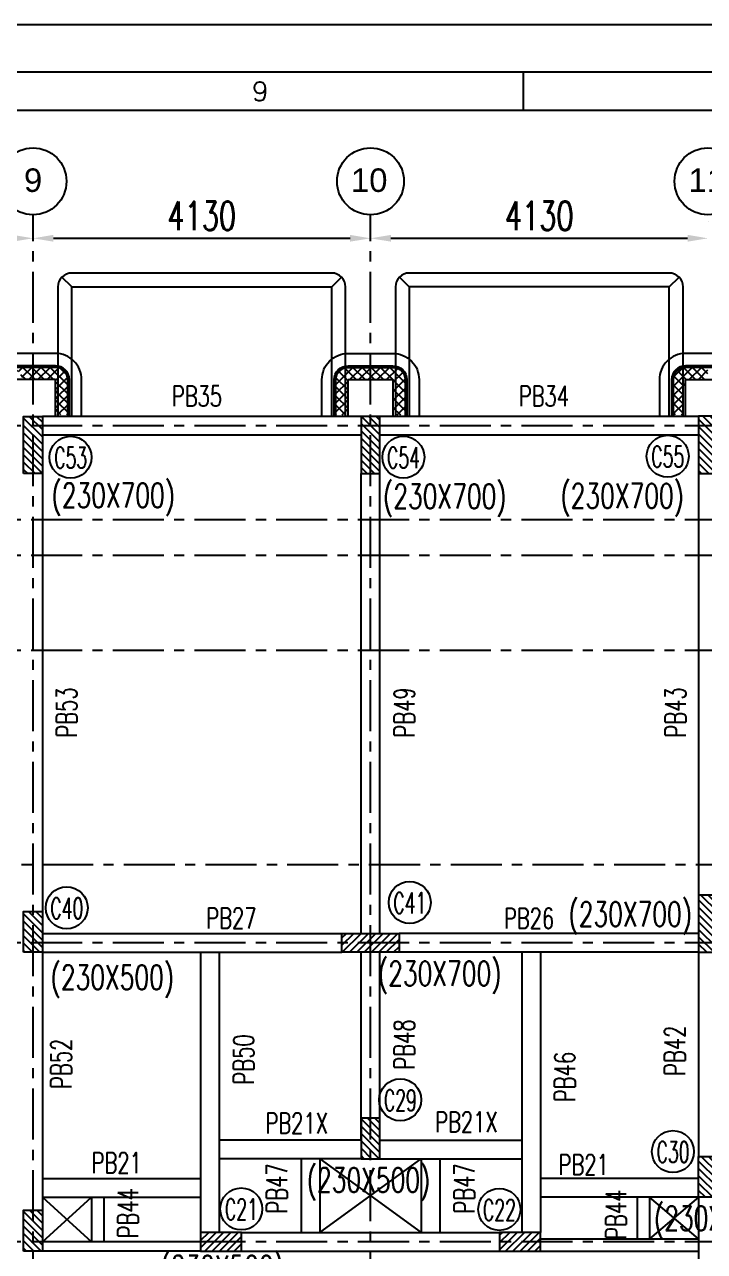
# Model space of a CAD drawing. Header units: millimetres. Extents: x 2659630 to 6742168, y -2425387 to -732288.
# Drawn here: x 2928094 to 2936414, y -915622 to -900602 of the extents above; entities that cross this region are included whole.
import ezdxf
from ezdxf.enums import TextEntityAlignment as Align

# ---------------------------------------------------------------- set-up
doc = ezdxf.new("R2010")
doc.units = ezdxf.units.MM
doc.header["$PDMODE"] = 35
doc.header["$PDSIZE"] = -25
doc.linetypes.add('CENTER', pattern=[2, 1.25, -0.25, 0.25, -0.25])
for name, color, linetype in [('PNA', 8, 'Continuous'), ('S-BEAM NO', 3, 'Continuous'), ('S-BEAM OUTER', 4, 'Continuous'), ('S-COLUMN', 1, 'Continuous'), ('S-COLUMN CIRCLE', 9, 'Continuous'), ('S-COLUMN HATCH', 8, 'Continuous'), ('S-COLUMN NO', 2, 'Continuous'), ('S-COLUMN SIZES', 2, 'Continuous'), ('S-DIM-1', 5, 'Continuous'), ('S-GRIDE CIRCLE', 8, 'Continuous'), ('S-GRIDE LINE', 8, 'CENTER'), ('S-GRIDE NO', 1, 'Continuous')]:
    doc.layers.add(name, color=color, linetype=linetype)
doc.styles.add('Arial', font='arial.ttf', dxfattribs={"height": 123})
doc.styles.add('ROMANS', font='r.shx', dxfattribs={"width": 0.7})
doc.dimstyles.new('dim100', dxfattribs={"dimtxt": 250, "dimasz": 250, "dimexe": 200, "dimexo": 200, "dimgap": 100, "dimtad": 1, "dimdec": 0, "dimrnd": 1, "dimzin": 0, "dimdsep": 46, "dimtxsty": 'ROMANS', "dimcen": 0, "dimclrd": 5, "dimclre": 5, "dimclrt": 4, "dimadec": 0, "dimazin": 0, "dimtfac": 1, "dimtdec": 0, "dimtix": 1, "dimtofl": 0, "dimtmove": 2, "dimatfit": 3, "dimfxl": 1, "dimtolj": 1, "dimtzin": 0, "dimlwd": -1, "dimlwe": -1, "dimarcsym": 0})
pattern_1 = [(45, (-310994.68, -157753.094), (-56.1266008, 56.1266008), []), (135, (-310994.68, -157753.094), (-56.1266008, -56.1266008), [])]
pattern_2 = [(225, (-486908.32, -148834.804), (44.9012806, -44.9012806), [])]

# ---------------------------------------------------------------- blocks, each defined once
blk = doc.blocks.new('*D927')
at = {"layer": 'Defpoints', "color": 0, "ltscale": 1200}
for p in [(2924418, -903219), (2928198, -903219), (2928198, -903219)]:
    blk.add_point(p, dxfattribs=at)
at = {"layer": 'S-DIM-1', "color": 5}
for p, q in [((2924418, -903019), (2924418, -903019)), ((2928198, -903019), (2928198, -903019)), ((2924668, -903219), (2927948, -903219))]:
    blk.add_line(p, q, dxfattribs=at)
at = {"layer": 'S-DIM-1', "color": 5, "ltscale": 1200}
for points in [[(2924668, -903177), (2924668, -903260), (2924418, -903219)], [(2927948, -903260), (2927948, -903177), (2928198, -903219)]]:
    blk.add_solid(points, dxfattribs=at)
at = {"layer": 'S-DIM-1', "color": 4, "ltscale": 1200, "insert": (2926308, -902944), "char_height": 350, "attachment_point": 5, "style": 'ROMANS'}
blk.add_mtext('\\A1;{3780}', dxfattribs=at)
blk = doc.blocks.new('*D928')
at = {"layer": 'Defpoints', "color": 0, "ltscale": 2500}
for p in [(2928198, -903227), (2932328, -903219), (2932328, -903219)]:
    blk.add_point(p, dxfattribs=at)
at = {"layer": 'S-DIM-1', "color": 5}
for p, q in [((2928198, -903027), (2928198, -903019)), ((2932328, -903019), (2932328, -903019)), ((2928448, -903219), (2932078, -903219))]:
    blk.add_line(p, q, dxfattribs=at)
at = {"layer": 'S-DIM-1', "color": 5, "ltscale": 2500}
for points in [[(2928448, -903177), (2928448, -903260), (2928198, -903219)], [(2932078, -903260), (2932078, -903177), (2932328, -903219)]]:
    blk.add_solid(points, dxfattribs=at)
at = {"layer": 'S-DIM-1', "color": 4, "ltscale": 2500, "insert": (2930263, -902944), "char_height": 250, "attachment_point": 5, "style": 'ROMANS'}
blk.add_mtext('\\A1;{\\H1.4x;4130}', dxfattribs=at)
blk = doc.blocks.new('*D929')
at = {"layer": 'Defpoints', "color": 0, "ltscale": 1200}
for p in [(2932328, -903227), (2936458, -903219), (2936458, -903219)]:
    blk.add_point(p, dxfattribs=at)
at = {"layer": 'S-DIM-1', "color": 5}
for p, q in [((2932328, -903027), (2932328, -903019)), ((2936458, -903019), (2936458, -903019)), ((2932578, -903219), (2936208, -903219))]:
    blk.add_line(p, q, dxfattribs=at)
at = {"layer": 'S-DIM-1', "color": 5, "ltscale": 1200}
for points in [[(2932578, -903177), (2932578, -903260), (2932328, -903219)], [(2936208, -903260), (2936208, -903177), (2936458, -903219)]]:
    blk.add_solid(points, dxfattribs=at)
at = {"layer": 'S-DIM-1', "color": 4, "ltscale": 1200, "insert": (2934393, -902944), "char_height": 250, "attachment_point": 5, "style": 'ROMANS'}
blk.add_mtext('\\A1;{\\H1.4x;4130}', dxfattribs=at)
blk = doc.blocks.new('A1_SHEET.')
at = {"flags": 128}
blk.add_lwpolyline([(0, 0), (0, 594), (841, 594), (841, 0)], close=True, dxfattribs=at)
at = {"layer": 'PNA'}
blk.add_line((623.25, 587.8), (623.25, 582.8), dxfattribs=at)
at = {"layer": 'PNA', "color": 1}
for points in [[(7.5, 6.2), (833.5, 6.2), (833.5, 587.8), (7.5, 587.8)], [(17.5, 11.2), (828.5, 11.2), (828.5, 582.8), (17.5, 582.8)]]:
    blk.add_lwpolyline(points, close=True, dxfattribs=at)
at = {"layer": 'PNA', "style": 'ROMANS'}
blk.add_text('9', height=2.5, dxfattribs=at).set_placement((589.05, 585.3), align=Align.MIDDLE)

msp = doc.modelspace()

# ---------------------------------------------------------------- hatches: boundary and pattern name
at = {"layer": 'S-BEAM OUTER', "ltscale": 2500}
h = msp.add_hatch(dxfattribs=at)
h.set_pattern_fill('ANSI37', color=256, scale=25, style=0)
h.set_pattern_definition(pattern_1)
h.paths.add_polyline_path([(2927732.834, -906528.963), (2927882.834, -906528.963), (2927882.834, -905513.963), (2927732.834, -905513.963)])
h.paths.add_polyline_path([(2927882.834, -905513.963), (2927882.834, -904963.963), (2927732.834, -904963.963), (2927732.834, -905513.963)])
h.paths.add_polyline_path([(2928197.837, -904798.962), (2928473.029, -904798.962, -0.050053903), (2928502.832, -904801.993), (2928502.831, -905027.311, 0.04957935), (2928472.831, -905023.962), (2928472.831, -904948.962), (2928197.837, -904948.962)])
h.paths.add_polyline_path([(2927732.834, -904963.963), (2927732.834, -904948.962, -0.197443713), (2927776.768, -904842.896, -0.198177938), (2927882.41, -904798.962), (2927938.759, -904798.962, -0.136403995), (2928018.042, -904843.754), (2927912.834, -904948.962), (2927882.834, -904948.962), (2927882.834, -904963.963)])
h.paths.add_polyline_path([(2928502.832, -905027.311), (2928502.832, -904801.993, -0.356391994), (2928622.831, -904948.962), (2928622.798, -905174.962, 0.352389437)])
h.paths.add_polyline_path([(2928502.832, -905378.963), (2928502.832, -905027.311, -0.352389437), (2928622.798, -905174.962), (2928622.828, -905378.963)])
h.paths.add_polyline_path([(2928067.171, -904948.962), (2928197.837, -904948.962), (2928197.837, -904798.962), (2927938.759, -904798.962, -0.320139497)])
h.paths.add_polyline_path([(2928472.831, -905023.96, -0.049861064), (2928502.831, -905027.311), (2928502.83, -905378.963), (2928472.831, -905378.963)])
h = msp.add_hatch(dxfattribs=at)
h.set_pattern_fill('ANSI37', color=256, scale=25, style=0)
h.set_pattern_definition(pattern_1)
h.paths.add_polyline_path([(2927732.834, -906528.963), (2927882.834, -906528.963), (2927882.834, -905513.963), (2927732.834, -905513.963)])
h.paths.add_polyline_path([(2927882.834, -905513.963), (2927882.834, -904963.963), (2927732.834, -904963.963), (2927732.834, -905513.963)])
h.paths.add_polyline_path([(2928197.837, -904798.962), (2928473.029, -904798.962, -0.050053903), (2928502.832, -904801.993), (2928502.831, -905027.311, 0.04957935), (2928472.831, -905023.962), (2928472.831, -904948.962), (2928197.837, -904948.962)])
h.paths.add_polyline_path([(2927732.834, -904963.963), (2927732.834, -904948.962, -0.197443713), (2927776.768, -904842.896, -0.198177938), (2927882.41, -904798.962), (2927938.759, -904798.962, -0.136403995), (2928018.042, -904843.754), (2927912.834, -904948.962), (2927882.834, -904948.962), (2927882.834, -904963.963)])
h.paths.add_polyline_path([(2928502.832, -905027.311), (2928502.832, -904801.993, -0.356391994), (2928622.831, -904948.962), (2928622.798, -905174.962, 0.352389437)])
h.paths.add_polyline_path([(2928502.832, -905378.963), (2928502.832, -905027.311, -0.352389437), (2928622.798, -905174.962), (2928622.828, -905378.963)])
h.paths.add_polyline_path([(2928067.171, -904948.962), (2928197.837, -904948.962), (2928197.837, -904798.962), (2927938.759, -904798.962, -0.320139497)])
h.paths.add_polyline_path([(2928472.831, -905023.96, -0.049861064), (2928502.831, -905027.311), (2928502.83, -905378.963), (2928472.831, -905378.963)])
h = msp.add_hatch(dxfattribs=at)
h.set_pattern_fill('ANSI37', color=256, scale=25, style=0)
h.set_pattern_definition(pattern_1)
h.paths.add_polyline_path([(2927732.834, -906528.963), (2927882.834, -906528.963), (2927882.834, -905513.963), (2927732.834, -905513.963)])
h.paths.add_polyline_path([(2927882.834, -905513.963), (2927882.834, -904963.963), (2927732.834, -904963.963), (2927732.834, -905513.963)])
h.paths.add_polyline_path([(2928197.837, -904798.962), (2928473.029, -904798.962, -0.050053903), (2928502.832, -904801.993), (2928502.831, -905027.311, 0.04957935), (2928472.831, -905023.962), (2928472.831, -904948.962), (2928197.837, -904948.962)])
h.paths.add_polyline_path([(2927732.834, -904963.963), (2927732.834, -904948.962, -0.197443713), (2927776.768, -904842.896, -0.198177938), (2927882.41, -904798.962), (2927938.759, -904798.962, -0.136403995), (2928018.042, -904843.754), (2927912.834, -904948.962), (2927882.834, -904948.962), (2927882.834, -904963.963)])
h.paths.add_polyline_path([(2928502.832, -905027.311), (2928502.832, -904801.993, -0.356391994), (2928622.831, -904948.962), (2928622.798, -905174.962, 0.352389437)])
h.paths.add_polyline_path([(2928502.832, -905378.963), (2928502.832, -905027.311, -0.352389437), (2928622.798, -905174.962), (2928622.828, -905378.963)])
h.paths.add_polyline_path([(2928067.171, -904948.962), (2928197.837, -904948.962), (2928197.837, -904798.962), (2927938.759, -904798.962, -0.320139497)])
h.paths.add_polyline_path([(2928472.831, -905023.96, -0.049861064), (2928502.831, -905027.311), (2928502.83, -905378.963), (2928472.831, -905378.963)])
h = msp.add_hatch(dxfattribs=at)
h.set_pattern_fill('ANSI37', color=256, scale=25, style=0)
h.set_pattern_definition(pattern_1)
h.paths.add_polyline_path([(2932022.833, -904801.994, -0.050391865), (2932052.838, -904798.962), (2932327.837, -904798.962), (2932327.837, -904948.962), (2932052.839, -904948.962), (2932052.838, -905023.963), (2932052.838, -905023.963), (2932052.837, -905023.963, 0.050390733), (2932022.832, -905026.995), (2932022.833, -904801.994)])
h.paths.add_polyline_path([(2932327.837, -904798.962), (2932602.836, -904798.962, -0.050374099), (2932632.831, -904801.992), (2932632.831, -905026.992, 0.050348901), (2932602.85, -905023.963), (2932602.836, -904948.962), (2932327.837, -904948.962), (2932327.837, -904798.962)])
h.paths.add_polyline_path([(2931902.838, -904948.962), (2931902.838, -905173.963, -0.356384191), (2932022.832, -905026.995), (2932022.833, -904801.994, 0.14704829), (2931946.772, -904842.896, 0.198912367), (2931902.838, -904948.962)])
h.paths.add_polyline_path([(2932632.831, -905026.992), (2932632.831, -904801.992, -0.147064608), (2932708.902, -904842.896, -0.198911921), (2932752.836, -904948.962), (2932752.836, -905173.045, 0.354687312)])
h.paths.add_polyline_path([(2932632.83, -905378.963), (2932632.831, -905026.992, -0.354687312), (2932752.836, -905173.045), (2932752.836, -905372.34), (2932752.836, -905378.963)])
h.paths.add_polyline_path([(2932022.832, -905378.963), (2932022.832, -905026.995, 0.356384191), (2931902.838, -905173.963), (2931902.838, -905378.963)])
h.paths.add_polyline_path([(2932632.83, -905378.963), (2932632.831, -905026.992, 0.050348901), (2932602.85, -905023.963), (2932602.919, -905378.963)])
h.paths.add_polyline_path([(2932022.832, -905378.963), (2932022.832, -905026.995, -0.050390733), (2932052.837, -905023.963), (2932052.838, -905023.963), (2932052.838, -905173.963), (2932052.838, -905378.963)])
h = msp.add_hatch(dxfattribs=at)
h.set_pattern_fill('ANSI37', color=256, scale=25, style=0)
h.set_pattern_definition(pattern_1)
h.paths.add_polyline_path([(2932022.833, -904801.994, -0.050391865), (2932052.838, -904798.962), (2932327.837, -904798.962), (2932327.837, -904948.962), (2932052.839, -904948.962), (2932052.838, -905023.963), (2932052.838, -905023.963), (2932052.837, -905023.963, 0.050390733), (2932022.832, -905026.995), (2932022.833, -904801.994)])
h.paths.add_polyline_path([(2932327.837, -904798.962), (2932602.836, -904798.962, -0.050374099), (2932632.831, -904801.992), (2932632.831, -905026.992, 0.050348901), (2932602.85, -905023.963), (2932602.836, -904948.962), (2932327.837, -904948.962), (2932327.837, -904798.962)])
h.paths.add_polyline_path([(2931902.838, -904948.962), (2931902.838, -905173.963, -0.356384191), (2932022.832, -905026.995), (2932022.833, -904801.994, 0.14704829), (2931946.772, -904842.896, 0.198912367), (2931902.838, -904948.962)])
h.paths.add_polyline_path([(2932632.831, -905026.992), (2932632.831, -904801.992, -0.147064608), (2932708.902, -904842.896, -0.198911921), (2932752.836, -904948.962), (2932752.836, -905173.045, 0.354687312)])
h.paths.add_polyline_path([(2932632.83, -905378.963), (2932632.831, -905026.992, -0.354687312), (2932752.836, -905173.045), (2932752.836, -905372.34), (2932752.836, -905378.963)])
h.paths.add_polyline_path([(2932022.832, -905378.963), (2932022.832, -905026.995, 0.356384191), (2931902.838, -905173.963), (2931902.838, -905378.963)])
h.paths.add_polyline_path([(2932632.83, -905378.963), (2932632.831, -905026.992, 0.050348901), (2932602.85, -905023.963), (2932602.919, -905378.963)])
h.paths.add_polyline_path([(2932022.832, -905378.963), (2932022.832, -905026.995, -0.050390733), (2932052.837, -905023.963), (2932052.838, -905023.963), (2932052.838, -905173.963), (2932052.838, -905378.963)])
h = msp.add_hatch(dxfattribs=at)
h.set_pattern_fill('ANSI37', color=256, scale=25, style=0)
h.set_pattern_definition(pattern_1)
h.paths.add_polyline_path([(2932022.833, -904801.994, -0.050391865), (2932052.838, -904798.962), (2932327.837, -904798.962), (2932327.837, -904948.962), (2932052.839, -904948.962), (2932052.838, -905023.963), (2932052.838, -905023.963), (2932052.837, -905023.963, 0.050390733), (2932022.832, -905026.995), (2932022.833, -904801.994)])
h.paths.add_polyline_path([(2932327.837, -904798.962), (2932602.836, -904798.962, -0.050374099), (2932632.831, -904801.992), (2932632.831, -905026.992, 0.050348901), (2932602.85, -905023.963), (2932602.836, -904948.962), (2932327.837, -904948.962), (2932327.837, -904798.962)])
h.paths.add_polyline_path([(2931902.838, -904948.962), (2931902.838, -905173.963, -0.356384191), (2932022.832, -905026.995), (2932022.833, -904801.994, 0.14704829), (2931946.772, -904842.896, 0.198912367), (2931902.838, -904948.962)])
h.paths.add_polyline_path([(2932632.831, -905026.992), (2932632.831, -904801.992, -0.147064608), (2932708.902, -904842.896, -0.198911921), (2932752.836, -904948.962), (2932752.836, -905173.045, 0.354687312)])
h.paths.add_polyline_path([(2932632.83, -905378.963), (2932632.831, -905026.992, -0.354687312), (2932752.836, -905173.045), (2932752.836, -905372.34), (2932752.836, -905378.963)])
h.paths.add_polyline_path([(2932022.832, -905378.963), (2932022.832, -905026.995, 0.356384191), (2931902.838, -905173.963), (2931902.838, -905378.963)])
h.paths.add_polyline_path([(2932632.83, -905378.963), (2932632.831, -905026.992, 0.050348901), (2932602.85, -905023.963), (2932602.919, -905378.963)])
h.paths.add_polyline_path([(2932022.832, -905378.963), (2932022.832, -905026.995, -0.050390733), (2932052.837, -905023.963), (2932052.838, -905023.963), (2932052.838, -905173.963), (2932052.838, -905378.963)])
h = msp.add_hatch(dxfattribs=at)
h.set_pattern_fill('ANSI37', color=256, scale=25, style=0)
h.set_pattern_definition(pattern_1)
edge = h.paths.add_edge_path()
edge.add_arc((2936182.834, -904948.962), 150, 135.0000503, 179.999867, ccw=False)
edge.add_arc((2936182.834, -904948.962), 150, 101.5376139, 134.9999296, ccw=False)
edge.add_line((2936152.833, -904801.993), (2936152.832, -905026.994))
edge.add_arc((2936182.834, -905173.962), 150, 101.5377155, 178.6319479)
edge.add_line((2936032.877, -905170.381), (2936032.834, -904948.962))
h.paths.add_polyline_path([(2936772.832, -905513.963), (2936922.832, -905513.963), (2936922.832, -906394.257, 0.183659289), (2936812.624, -906443.754, 0.117867345), (2936772.832, -906501.218)])
h.paths.add_polyline_path([(2936182.834, -905023.963), (2936182.834, -904948.962), (2936457.837, -904948.962), (2936457.837, -904798.962), (2936182.834, -904798.962, 0.050384701), (2936152.833, -904801.993), (2936152.832, -905026.994, -0.050384856)])
h.paths.add_polyline_path([(2936772.832, -907103.963), (2936922.832, -907103.963), (2936922.832, -906663.963), (2936772.832, -906663.963)])
h.paths.add_polyline_path([(2936152.832, -905378.963), (2936152.832, -905026.994, 0.349677008), (2936032.877, -905170.381), (2936032.918, -905378.963)])
h.paths.add_polyline_path([(2936762.832, -907348.962), (2936762.832, -907198.963), (2936772.832, -907198.963), (2936772.832, -907103.963), (2936922.832, -907103.963), (2936922.832, -907348.962)])
h.paths.add_polyline_path([(2936772.832, -906663.963), (2936772.832, -906506.517, -0.11062202), (2936812.624, -906443.754, -0.000001041), (2936812.625, -906443.754), (2936922.832, -906553.961), (2936922.832, -906663.963)])
h.paths.add_polyline_path([(2936592.837, -907348.963), (2936704.66, -907348.962), (2936704.66, -907198.963), (2936592.837, -907198.963)])
h = msp.add_hatch(dxfattribs=at)
h.set_pattern_fill('ANSI37', color=256, scale=25, style=0)
h.set_pattern_definition(pattern_1)
edge = h.paths.add_edge_path()
edge.add_arc((2936182.834, -904948.962), 150, 135.0000503, 179.999867, ccw=False)
edge.add_arc((2936182.834, -904948.962), 150, 101.5376139, 134.9999296, ccw=False)
edge.add_line((2936152.833, -904801.993), (2936152.832, -905026.994))
edge.add_arc((2936182.834, -905173.962), 150, 101.5377155, 178.6319479)
edge.add_line((2936032.877, -905170.381), (2936032.834, -904948.962))
h.paths.add_polyline_path([(2936772.832, -905513.963), (2936922.832, -905513.963), (2936922.832, -906394.257, 0.183659289), (2936812.624, -906443.754, 0.117867345), (2936772.832, -906501.218)])
h.paths.add_polyline_path([(2936182.834, -905023.963), (2936182.834, -904948.962), (2936457.837, -904948.962), (2936457.837, -904798.962), (2936182.834, -904798.962, 0.050384701), (2936152.833, -904801.993), (2936152.832, -905026.994, -0.050384856)])
h.paths.add_polyline_path([(2936772.832, -907103.963), (2936922.832, -907103.963), (2936922.832, -906663.963), (2936772.832, -906663.963)])
h.paths.add_polyline_path([(2936152.832, -905378.963), (2936152.832, -905026.994, 0.349677008), (2936032.877, -905170.381), (2936032.918, -905378.963)])
h.paths.add_polyline_path([(2936762.832, -907348.962), (2936762.832, -907198.963), (2936772.832, -907198.963), (2936772.832, -907103.963), (2936922.832, -907103.963), (2936922.832, -907348.962)])
h.paths.add_polyline_path([(2936772.832, -906663.963), (2936772.832, -906506.517, -0.11062202), (2936812.624, -906443.754, -0.000001041), (2936812.625, -906443.754), (2936922.832, -906553.961), (2936922.832, -906663.963)])
h.paths.add_polyline_path([(2936592.837, -907348.963), (2936704.66, -907348.962), (2936704.66, -907198.963), (2936592.837, -907198.963)])
h = msp.add_hatch(dxfattribs=at)
h.set_pattern_fill('ANSI37', color=256, scale=25, style=0)
h.set_pattern_definition(pattern_1)
edge = h.paths.add_edge_path()
edge.add_arc((2936182.834, -904948.962), 150, 135.0000503, 179.999867, ccw=False)
edge.add_arc((2936182.834, -904948.962), 150, 101.5376139, 134.9999296, ccw=False)
edge.add_line((2936152.833, -904801.993), (2936152.832, -905026.994))
edge.add_arc((2936182.834, -905173.962), 150, 101.5377155, 178.6319479)
edge.add_line((2936032.877, -905170.381), (2936032.834, -904948.962))
h.paths.add_polyline_path([(2936772.832, -905513.963), (2936922.832, -905513.963), (2936922.832, -906394.257, 0.183659289), (2936812.624, -906443.754, 0.117867345), (2936772.832, -906501.218)])
h.paths.add_polyline_path([(2936182.834, -905023.963), (2936182.834, -904948.962), (2936457.837, -904948.962), (2936457.837, -904798.962), (2936182.834, -904798.962, 0.050384701), (2936152.833, -904801.993), (2936152.832, -905026.994, -0.050384856)])
h.paths.add_polyline_path([(2936772.832, -907103.963), (2936922.832, -907103.963), (2936922.832, -906663.963), (2936772.832, -906663.963)])
h.paths.add_polyline_path([(2936152.832, -905378.963), (2936152.832, -905026.994, 0.349677008), (2936032.877, -905170.381), (2936032.918, -905378.963)])
h.paths.add_polyline_path([(2936762.832, -907348.962), (2936762.832, -907198.963), (2936772.832, -907198.963), (2936772.832, -907103.963), (2936922.832, -907103.963), (2936922.832, -907348.962)])
h.paths.add_polyline_path([(2936772.832, -906663.963), (2936772.832, -906506.517, -0.11062202), (2936812.624, -906443.754, -0.000001041), (2936812.625, -906443.754), (2936922.832, -906553.961), (2936922.832, -906663.963)])
h.paths.add_polyline_path([(2936592.837, -907348.963), (2936704.66, -907348.962), (2936704.66, -907198.963), (2936592.837, -907198.963)])
at = {"layer": 'S-COLUMN HATCH'}
h = msp.add_hatch(dxfattribs=at)
h.set_pattern_fill('ANSI31', color=8, scale=20, angle=90)
h.set_pattern_definition([(135, (3697325.07, 2512471.984), (-44.9012806, -44.9012806), [])])
edge = h.paths.add_edge_path()
edge.add_line((2928082.941, -905398.963), (2928082.941, -906098.963))
edge.add_line((2928082.941, -905398.963), (2928312.941, -905398.963))
edge.add_line((2928312.941, -905398.963), (2928312.941, -906098.963))
edge.add_line((2928312.941, -906098.963), (2928082.941, -906098.963))
h = msp.add_hatch(dxfattribs=at)
h.set_pattern_fill('ANSI31', color=8, scale=20, angle=270)
h.set_pattern_definition([(315, (2164271.37, -4323869.91), (44.9012806, 44.9012806), [])])
edge = h.paths.add_edge_path()
edge.add_line((2932442.837, -905398.963), (2932442.837, -906098.963))
edge.add_line((2932442.837, -905398.963), (2932212.837, -905398.963))
edge.add_line((2932212.837, -905398.963), (2932212.837, -906098.963))
edge.add_line((2932212.837, -906098.963), (2932442.837, -906098.963))
h = msp.add_hatch(dxfattribs=at)
h.set_pattern_fill('ANSI31', color=8, scale=20, angle=270)
h.set_pattern_definition([(315, (2168451.47, -4323869.163), (44.9012806, 44.9012806), [])])
edge = h.paths.add_edge_path()
edge.add_line((2936572.837, -905398.216), (2936572.837, -906098.216))
edge.add_line((2936572.837, -905398.216), (2936342.837, -905398.216))
edge.add_line((2936342.837, -905398.216), (2936342.837, -906098.216))
edge.add_line((2936342.837, -906098.216), (2936572.837, -906098.216))
h = msp.add_hatch(dxfattribs=at)
h.set_pattern_fill('ANSI31', color=8, scale=20, angle=270)
h.set_pattern_definition([(315, (2168437.235, -4329829.91), (44.9012806, 44.9012806), [])])
edge = h.paths.add_edge_path()
edge.add_line((2936572.837, -911258.963), (2936572.837, -911958.963))
edge.add_line((2936572.837, -911258.963), (2936342.837, -911258.963))
edge.add_line((2936342.837, -911258.963), (2936342.837, -911958.963))
edge.add_line((2936342.837, -911958.963), (2936572.837, -911958.963))
h = msp.add_hatch(dxfattribs=at)
h.set_pattern_fill('ANSI31', color=8, scale=20, angle=90)
h.set_pattern_definition([(135, (3697185.72, 2506361.743), (-44.9012806, -44.9012806), [])])
edge = h.paths.add_edge_path()
edge.add_line((2928082.941, -911459.204), (2928082.941, -911959.204))
edge.add_line((2928082.941, -911459.204), (2928312.941, -911459.204))
edge.add_line((2928312.941, -911459.204), (2928312.941, -911959.204))
edge.add_line((2928312.941, -911959.204), (2928082.941, -911959.204))
h = msp.add_hatch(dxfattribs=at)
h.set_pattern_fill('ANSI31', color=8, scale=20, angle=360)
h.set_pattern_definition([(45, (6351250.49, -1680094.526), (-44.9012806, 44.9012806), [])])
edge = h.paths.add_edge_path()
edge.add_line((2932677.837, -911728.963), (2931977.837, -911728.963))
edge.add_line((2932677.837, -911728.963), (2932677.837, -911958.963))
edge.add_line((2932677.837, -911958.963), (2931977.837, -911958.963))
edge.add_line((2931977.837, -911958.963), (2931977.837, -911728.963))
h = msp.add_hatch(dxfattribs=at)
h.set_pattern_fill('ANSI31', color=8, scale=20, angle=90)
h.set_pattern_definition([(135, (3696716.996, 2502702.484), (-44.9012806, -44.9012806), [])])
edge = h.paths.add_edge_path()
edge.add_line((2932212.837, -914488.959), (2932212.837, -913988.959))
edge.add_line((2932212.837, -914488.959), (2932442.837, -914488.959))
edge.add_line((2932442.837, -914488.959), (2932442.837, -913988.959))
edge.add_line((2932442.837, -913988.959), (2932212.837, -913988.959))
h = msp.add_hatch(dxfattribs=at)
h.set_pattern_fill('ANSI31', color=8, scale=20, angle=90)
h.set_pattern_definition([(135, (3700846.99, 2503981.99), (-44.9012806, -44.9012806), [])])
edge = h.paths.add_edge_path()
edge.add_line((2936342.633, -914458.963), (2936342.633, -914958.963))
edge.add_line((2936342.633, -914458.963), (2936572.633, -914458.963))
edge.add_line((2936572.633, -914458.963), (2936572.633, -914958.963))
edge.add_line((2936572.633, -914958.963), (2936342.633, -914958.963))
h = msp.add_hatch(dxfattribs=at)
h.set_pattern_fill('ANSI31', color=8, scale=20, angle=90)
h.set_pattern_definition([(135, (3697200.12, 2502702.484), (-44.9012806, -44.9012806), [])])
edge = h.paths.add_edge_path()
edge.add_line((2928082.846, -915118.463), (2928082.846, -915618.463))
edge.add_line((2928082.846, -915118.463), (2928312.846, -915118.463))
edge.add_line((2928312.846, -915118.463), (2928312.846, -915618.463))
edge.add_line((2928312.846, -915618.463), (2928082.846, -915618.463))
h = msp.add_hatch(dxfattribs=at)
h.set_pattern_fill('ANSI31', color=8, scale=20, angle=180)
h.set_pattern_definition(pattern_2)
edge = h.paths.add_edge_path()
edge.add_line((2930747.837, -915618.972), (2930247.837, -915618.972))
edge.add_line((2930747.837, -915618.972), (2930747.837, -915388.972))
edge.add_line((2930747.837, -915388.972), (2930247.837, -915388.972))
edge.add_line((2930247.837, -915388.972), (2930247.837, -915618.972))
h = msp.add_hatch(dxfattribs=at)
h.set_pattern_fill('ANSI31', color=8, scale=20, angle=180)
h.set_pattern_definition(pattern_2)
edge = h.paths.add_edge_path()
edge.add_line((2934407.837, -915618.963), (2933907.837, -915618.963))
edge.add_line((2934407.837, -915618.963), (2934407.837, -915388.963))
edge.add_line((2934407.837, -915388.963), (2933907.837, -915388.963))
edge.add_line((2933907.837, -915388.963), (2933907.837, -915618.963))

# ---------------------------------------------------------------- linework, layer by layer
at = {"layer": 'S-BEAM OUTER', "ltscale": 2500}
for p, q in [((2928672.834, -903813.963), (2928552.625, -903693.754)), ((2928672.834, -903813.963), (2928552.625, -903693.754)), ((2928672.834, -903813.963), (2928552.625, -903693.754)), ((2931852.834, -903813.967), (2931973.042, -903693.754)), ((2931852.834, -903813.967), (2931973.042, -903693.754)), ((2931852.834, -903813.967), (2931973.042, -903693.754)), ((2932802.834, -903813.963), (2932682.625, -903693.754)), ((2932802.834, -903813.963), (2932682.625, -903693.754)), ((2932802.834, -903813.963), (2932682.625, -903693.754)), ((2935982.834, -903813.963), (2936103.042, -903693.754)), ((2935982.834, -903813.963), (2936103.042, -903693.754)), ((2935982.834, -903813.963), (2936103.042, -903693.754)), ((2928672.83, -905398.929), (2928672.834, -903813.963)), ((2928672.83, -905398.929), (2928672.834, -903813.963)), ((2928672.83, -905398.929), (2928672.834, -903813.963)), ((2928672.83, -905398.929), (2928672.834, -903813.963)), ((2928672.834, -903813.963), (2931852.834, -903813.967)), ((2928672.834, -903813.963), (2931852.834, -903813.967)), ((2928672.834, -903813.963), (2931852.834, -903813.967)), ((2928672.834, -903813.963), (2931852.834, -903813.967)), ((2931852.832, -905399.633), (2931852.832, -903813.963)), ((2931852.832, -905399.633), (2931852.832, -903813.963)), ((2931852.832, -905399.633), (2931852.832, -903813.963)), ((2931852.832, -905399.633), (2931852.832, -903813.963)), ((2935982.832, -903813.963), (2932802.834, -903813.963)), ((2935982.832, -903813.963), (2932802.834, -903813.963)), ((2935982.832, -903813.963), (2932802.834, -903813.963)), ((2932802.834, -903813.963), (2932802.834, -905399.646)), ((2932802.834, -903813.963), (2932802.834, -905399.646)), ((2932802.834, -903813.963), (2932802.834, -905399.646)), ((2935982.832, -903813.963), (2932802.834, -903813.963)), ((2932802.834, -903813.963), (2932802.834, -905399.646)), ((2935982.832, -905399.032), (2935982.832, -903813.963)), ((2935982.832, -905399.032), (2935982.832, -903813.963)), ((2935982.832, -905399.032), (2935982.832, -903813.963)), ((2935982.832, -905399.032), (2935982.832, -903813.963)), ((2928472.831, -904948.962), (2927882.834, -904948.962)), ((2928472.831, -904948.962), (2927882.834, -904948.962)), ((2928472.831, -904948.962), (2927882.834, -904948.962)), ((2928472.831, -905398.885, 0), (2928472.831, -904948.962)), ((2928472.831, -905398.885, 0), (2928472.831, -904948.962)), ((2928472.831, -905398.885, 0), (2928472.831, -904948.962)), ((2932052.838, -905399.677), (2932052.839, -904948.962)), ((2932052.838, -905399.677), (2932052.839, -904948.962)), ((2932052.838, -905399.677), (2932052.839, -904948.962)), ((2932052.839, -904948.962), (2932602.836, -904948.962)), ((2932052.839, -904948.962), (2932602.836, -904948.962)), ((2932052.839, -904948.962), (2932602.836, -904948.962)), ((2932602.836, -904948.962), (2932602.923, -905399.685, 0)), ((2932602.836, -904948.962), (2932602.923, -905399.685, 0)), ((2932602.836, -904948.962), (2932602.923, -905399.685, 0)), ((2936182.832, -905398.993, 0), (2936182.834, -904948.962)), ((2936182.832, -905398.993, 0), (2936182.834, -904948.962)), ((2936182.832, -905398.993, 0), (2936182.834, -904948.962)), ((2936182.834, -904948.962), (2936772.832, -904948.962)), ((2936182.834, -904948.962), (2936772.832, -904948.962)), ((2936182.834, -904948.962), (2936772.832, -904948.962)), ((2931707.837, -914488.963), (2932947.837, -915388.963)), ((2931707.837, -914488.963), (2932947.837, -915388.963)), ((2931707.837, -914488.963), (2932947.837, -915388.963)), ((2931707.849, -915389.206, -0.038), (2932946.647, -914488.963)), ((2931707.849, -915389.206, -0.038), (2932946.647, -914488.963)), ((2931707.849, -915389.206, -0.038), (2932946.647, -914488.963)), ((2928312.814, -914958.973), (2928912.837, -915503.963, -0.026)), ((2928312.814, -914958.973), (2928912.837, -915503.963, -0.026)), ((2928312.814, -914958.973), (2928912.837, -915503.963, -0.026)), ((2928312.846, -915505.293, 0), (2928912.837, -914958.963)), ((2928312.846, -915505.293, 0), (2928912.837, -914958.963)), ((2928312.846, -915505.293, 0), (2928912.837, -914958.963)), ((2936342.652, -915468.765, 0), (2935740.615, -914958.963)), ((2936342.652, -915468.765, 0), (2935740.615, -914958.963)), ((2936342.652, -915468.765, 0), (2935740.615, -914958.963)), ((2936342.846, -914958.973), (2935742.837, -915468.415, 0)), ((2936342.846, -914958.973), (2935742.837, -915468.415, 0)), ((2936342.846, -914958.973), (2935742.837, -915468.415, 0))]:
    msp.add_line(p, q, dxfattribs=at)
at = {"layer": 'S-BEAM OUTER', "extrusion": (4.57357e-08, -5.09838e-09, 1)}
for p, q in [((2932212.266, -905399.712, 0), (2928312.837, -905398.849)), ((2932212.266, -905399.712, 0), (2928312.837, -905398.849)), ((2932212.266, -905399.712, 0), (2928312.837, -905398.849)), ((2936342.837, -905398.963), (2932442.266, -905399.716, 0)), ((2936342.837, -905398.963), (2932442.266, -905399.716, 0)), ((2936342.837, -905398.963), (2932442.266, -905399.716, 0)), ((2932212.837, -905629.719), (2928312.941, -905628.858)), ((2932212.837, -905629.719), (2928312.941, -905628.858)), ((2932212.837, -905629.719), (2928312.941, -905628.858)), ((2936342.837, -905628.724), (2932442.837, -905628.781)), ((2936342.837, -905628.724), (2932442.837, -905628.781)), ((2936342.837, -905628.724), (2932442.837, -905628.781)), ((2928312.84, -905998.963), (2928312.92, -911459.204, 0.001)), ((2928312.84, -905998.963), (2928312.92, -911459.204, 0.001)), ((2928312.84, -905998.963), (2928312.92, -911459.204, 0.001)), ((2928312.926, -911958.959), (2928312.968, -915118.463)), ((2928312.926, -911958.959), (2928312.968, -915118.463)), ((2928312.926, -911958.959), (2928312.968, -915118.463)), ((2931477.837, -914488.963, -0.038), (2931477.85, -915389.209, -0.038)), ((2931477.837, -914488.963, -0.038), (2931477.85, -915389.209, -0.038)), ((2931477.837, -914488.963, -0.038), (2931477.85, -915389.209, -0.038))]:
    msp.add_line(p, q, dxfattribs=at)
at = {"layer": 'S-BEAM OUTER'}
for p, q in [((2932212.285, -911728.04, 0.019), (2932212.809, -906098.963, 0.019)), ((2932442.285, -911728.043, 0.019), (2932442.363, -906098.963, 0.019)), ((2936342.843, -906098.216, 0), (2936342.696, -911258.963)), ((2932212.285, -911728.04, 0.019), (2932212.8, -906198.963, 0.019)), ((2932212.285, -911728.04, 0.019), (2932212.8, -906198.963, 0.019)), ((2932442.285, -911728.043, 0.019), (2932442.362, -906198.963, 0.019)), ((2932442.285, -911728.043, 0.019), (2932442.362, -906198.963, 0.019)), ((2936342.84, -906198.216, 0), (2936342.696, -911158.963, -0.019)), ((2936342.84, -906198.216, 0), (2936342.696, -911158.963, -0.019)), ((2930247.788, -911958.703), (2930247.837, -915618.962)), ((2930247.788, -911958.703), (2930247.837, -915618.962)), ((2930247.788, -911958.703), (2930247.837, -915618.962)), ((2930477.788, -911958.7), (2930477.834, -915388.972, 0.04)), ((2930477.788, -911958.7), (2930477.834, -915388.972, 0.04)), ((2930477.788, -911958.7), (2930477.834, -915388.972, 0.04)), ((2932212.319, -914259.194, 0.019), (2932212.349, -911958.963)), ((2932212.319, -914259.194, 0.019), (2932212.349, -911958.963)), ((2932212.319, -914259.194, 0.019), (2932212.349, -911958.963)), ((2932442.319, -914259.197, 0.019), (2932442.349, -911958.963)), ((2932442.319, -914259.197, 0.019), (2932442.349, -911958.963)), ((2932442.319, -914259.197, 0.019), (2932442.349, -911958.963)), ((2934177.886, -911958.69, 0), (2934177.84, -915388.963)), ((2934177.886, -911958.69, 0), (2934177.84, -915388.963)), ((2934177.886, -911958.69, 0), (2934177.84, -915388.963)), ((2934407.886, -911958.691, 0), (2934407.838, -915388.963, 0)), ((2934407.886, -911958.691, 0), (2934407.838, -915388.963, 0)), ((2934407.886, -911958.691, 0), (2934407.838, -915388.963, 0)), ((2932212.319, -914258.963, 0.019), (2930477.819, -914258.963, -0.026)), ((2932454.837, -914258.963), (2934177.856, -914258.963)), ((2932212.837, -914488.963), (2930477.822, -914488.963)), ((2931477.831, -914488.963, -0.038), (2931477.843, -915389.209, -0.038)), ((2931477.831, -914488.963, -0.038), (2931477.843, -915389.209, -0.038)), ((2931477.831, -914488.963, -0.038), (2931477.843, -915389.209, -0.038)), ((2931707.837, -914489.205, -0.038), (2931707.849, -915389.206, -0.038)), ((2931707.837, -914489.205, -0.038), (2931707.849, -915389.206, -0.038)), ((2931707.837, -914489.205, -0.038), (2931707.849, -915389.206, -0.038)), ((2932442.837, -914488.963), (2934177.852, -914488.963)), ((2932946.647, -914488.963), (2932946.647, -915389.192)), ((2932946.647, -914488.963), (2932946.647, -915389.192)), ((2932946.647, -914488.963), (2932946.647, -915389.192)), ((2933176.666, -914488.963, -0.038), (2933176.653, -915388.983, -0.038)), ((2933176.666, -914488.963, -0.038), (2933176.653, -915388.983, -0.038)), ((2933176.666, -914488.963, -0.038), (2933176.653, -915388.983, -0.038)), ((2928312.818, -914728.973), (2930248.116, -914728.946)), ((2928312.818, -914728.973), (2930248.116, -914728.946)), ((2928312.818, -914728.973), (2930248.116, -914728.946)), ((2936342.633, -914728.972), (2934406.929, -914728.946)), ((2936342.633, -914728.972), (2934406.929, -914728.946)), ((2936342.633, -914728.972), (2934406.929, -914728.946)), ((2928312.814, -914958.973), (2930248.119, -914958.946)), ((2928312.814, -914958.973), (2930248.119, -914958.946)), ((2928312.814, -914958.973), (2930248.119, -914958.946)), ((2928912.83, -914959.536, -0.026), (2928912.837, -915505.06, -0.026)), ((2928912.83, -914959.536, -0.026), (2928912.837, -915505.06, -0.026)), ((2928912.83, -914959.536, -0.026), (2928912.837, -915505.06, -0.026)), ((2929062.83, -914959.534, -0.026), (2929062.794, -915505.502, -0.01)), ((2929062.83, -914959.534, -0.026), (2929062.794, -915505.502, -0.01)), ((2929062.83, -914959.534, -0.026), (2929062.794, -915505.502, -0.01)), ((2936342.846, -914958.973), (2934406.926, -914958.946)), ((2936342.846, -914958.973), (2934406.926, -914958.946)), ((2936342.846, -914958.973), (2934406.926, -914958.946)), ((2935592.796, -914958.841, 0), (2935592.837, -915468.841, 0)), ((2935592.796, -914958.841, 0), (2935592.837, -915468.841, 0)), ((2935592.796, -914958.841, 0), (2935592.837, -915468.841, 0)), ((2935742.796, -914958.843, 0), (2935742.837, -915468.738, 0)), ((2935742.796, -914958.843, 0), (2935742.837, -915468.738, 0)), ((2935742.796, -914958.843, 0), (2935742.837, -915468.738, 0)), ((2936342.859, -914958.963), (2936342.837, -918138.965)), ((2936342.859, -914958.963), (2936342.837, -918138.965)), ((2936342.859, -914958.963), (2936342.837, -918138.965)), ((2934407.822, -915468.963), (2936343.739, -915468.764, 0)), ((2934407.822, -915468.963), (2936343.739, -915468.764, 0)), ((2934407.822, -915468.963), (2936343.739, -915468.764, 0)), ((2930747.837, -915618.972), (2933907.837, -915618.914)), ((2930747.837, -915618.972), (2933807.837, -915618.916)), ((2930747.837, -915618.972), (2933807.837, -915618.916)), ((2934407.837, -915618.963), (2936343.755, -915618.764, 0)), ((2934407.837, -915618.963), (2936343.755, -915618.764, 0)), ((2934407.837, -915618.963), (2936343.755, -915618.764, 0))]:
    msp.add_line(p, q, dxfattribs=at)
at = {"layer": 'S-BEAM OUTER', "extrusion": (2.48822e-08, -4.97393e-09, 1)}
for p, q in [((2928312.941, -911729.218, -0.037), (2931977.837, -911729.167, 0.001)), ((2928312.941, -911729.218, -0.037), (2931977.837, -911729.167, 0.001)), ((2928312.941, -911729.218, -0.037), (2931977.837, -911729.167, 0.001)), ((2928313.451, -911959.216, 0.019), (2931977.837, -911959.167)), ((2928313.451, -911959.216, 0.019), (2931977.837, -911959.167)), ((2928313.451, -911959.216, 0.019), (2931977.837, -911959.167))]:
    msp.add_line(p, q, dxfattribs=at)
at = {"layer": 'S-BEAM OUTER', "extrusion": (-2.58596e-08, -4.97393e-09, 1)}
for p, q in [((2936342.837, -911729.218, 0.019), (2932677.837, -911729.167)), ((2936342.837, -911729.218, 0.019), (2932677.837, -911729.167)), ((2936342.837, -911729.218, 0.019), (2932677.837, -911729.167)), ((2936342.837, -911958.963), (2932677.837, -911958.94, 0.018)), ((2936342.837, -911958.963), (2932677.837, -911958.94, 0.018)), ((2936342.837, -911958.963), (2932677.837, -911958.94, 0.018))]:
    msp.add_line(p, q, dxfattribs=at)
at = {"layer": 'S-BEAM OUTER', "extrusion": (-4.67131e-08, -5.09838e-09, 1)}
for p, q in [((2936342.312, -911959.374, -0.019), (2936342.837, -914478.963)), ((2936342.312, -911959.374, -0.019), (2936342.837, -914478.963)), ((2936342.312, -911959.374, -0.019), (2936342.837, -914478.963)), ((2933176.66, -914488.963, -0.038), (2933176.647, -915388.984, -0.038)), ((2933176.66, -914488.963, -0.038), (2933176.647, -915388.984, -0.038)), ((2933176.66, -914488.963, -0.038), (2933176.647, -915388.984, -0.038)), ((2930747.837, -915388.974), (2933907.837, -915388.959)), ((2930747.837, -915388.974), (2933807.837, -915388.96)), ((2930747.837, -915388.974), (2933807.837, -915388.96))]:
    msp.add_line(p, q, dxfattribs=at)
at = {"layer": 'S-BEAM OUTER', "extrusion": (2.64139e-08, 0, 1)}
for p, q in [((2930249.045, -915504.538), (2928312.846, -915505.293, 0)), ((2930249.045, -915504.538), (2928312.846, -915505.293, 0)), ((2930249.045, -915504.538), (2928312.846, -915505.293, 0)), ((2930249.045, -915620.163), (2928314.082, -915618.998)), ((2930249.045, -915620.163), (2928314.082, -915618.998)), ((2930249.045, -915620.163), (2928314.082, -915618.998))]:
    msp.add_line(p, q, dxfattribs=at)
at = {"layer": 'S-BEAM OUTER', "ltscale": 2500}
for points in [[(2932022.832, -905399.67), (2932022.834, -903813.963, 0.198912589), (2931973.042, -903693.754, 0.198912499), (2931852.834, -903643.963), (2928672.832, -903643.963, 0.198911109), (2928552.625, -903693.754, 0.198913274), (2928502.832, -903813.962), (2928502.832, -905398.891)], [(2932022.832, -905399.67), (2932022.834, -903813.963, 0.198912589), (2931973.042, -903693.754, 0.198912499), (2931852.834, -903643.963), (2928672.832, -903643.963, 0.198911109), (2928552.625, -903693.754, 0.198913274), (2928502.832, -903813.962), (2928502.832, -905398.891)], [(2932022.832, -905399.67), (2932022.834, -903813.963, 0.198912589), (2931973.042, -903693.754, 0.198912499), (2931852.834, -903643.963), (2928672.832, -903643.963, 0.198911109), (2928552.625, -903693.754, 0.198913274), (2928502.832, -903813.962), (2928502.832, -905398.891)], [(2936152.832, -905398.999), (2936152.834, -903813.963, 0.198912589), (2936103.042, -903693.754, 0.198912499), (2935982.834, -903643.963), (2932802.832, -903643.963, 0.198913722), (2932682.625, -903693.754, 0.198905434), (2932632.832, -903813.962), (2932632.83, -905399.679)], [(2936152.832, -905398.999), (2936152.834, -903813.963, 0.198912589), (2936103.042, -903693.754, 0.198912499), (2935982.834, -903643.963), (2932802.832, -903643.963, 0.198913722), (2932682.625, -903693.754, 0.198905434), (2932632.832, -903813.962), (2932632.83, -905399.679)], [(2936152.832, -905398.999), (2936152.834, -903813.963, 0.198912589), (2936103.042, -903693.754, 0.198912499), (2935982.834, -903643.963), (2932802.832, -903643.963, 0.198913722), (2932682.625, -903693.754, 0.198905434), (2932632.832, -903813.962), (2932632.83, -905399.679)], [(2928792.831, -905399.685), (2928792.831, -904948.962, 0.198912367), (2928699.105, -904722.688, 0.199146583), (2928472.543, -904628.962), (2927882.41, -904628.962, 0.199647004), (2927656.22, -904723.028, 0.19868166), (2927562.834, -904950.011), (2927562.834, -906548.963)], [(2931732.838, -905398.963), (2931732.838, -904948.962, -0.198912367), (2931826.563, -904722.688, -0.198912157), (2932052.837, -904628.962), (2932602.835, -904628.962, -0.198915231), (2932829.112, -904722.69, -0.198893744), (2932922.836, -904948.943), (2932922.923, -905399.623)], [(2936572.837, -907498.963), (2937092.832, -907498.962), (2937092.832, -904948.962, 0.198912367), (2936999.107, -904722.688, 0.198912583), (2936772.832, -904628.962), (2936182.834, -904628.962, 0.198910598), (2935956.562, -904722.687, 0.198998319), (2935862.835, -904949.066), (2935862.921, -905399.055)], [(2928642.831, -905399.685), (2928642.831, -904948.962, 0.198912367), (2928593.039, -904828.754, 0.198591061), (2928473.042, -904778.962), (2927882.41, -904778.962, 0.199647004), (2927762.586, -904828.793, 0.197487971), (2927712.834, -904948.934), (2927712.834, -906548.963)], [(2928642.831, -905399.685), (2928642.831, -904948.962, 0.198912367), (2928593.039, -904828.754, 0.198591061), (2928473.042, -904778.962), (2927882.41, -904778.962, 0.199647004), (2927762.586, -904828.793, 0.197487971), (2927712.834, -904948.934), (2927712.834, -906548.963)], [(2928642.831, -905399.685), (2928642.831, -904948.962, 0.198912367), (2928593.039, -904828.754, 0.198591061), (2928473.042, -904778.962), (2927882.41, -904778.962, 0.199647004), (2927762.586, -904828.793, 0.197487971), (2927712.834, -904948.934), (2927712.834, -906548.963)], [(2928622.831, -905399.685), (2928622.831, -904948.962, 0.198912367), (2928578.897, -904842.896, 0.198570312), (2928473.029, -904798.962), (2927882.41, -904798.962, 0.199647004), (2927776.768, -904842.896, 0.197443713), (2927732.834, -904948.962), (2927732.834, -906548.963)], [(2928622.831, -905399.685), (2928622.831, -904948.962, 0.198912367), (2928578.897, -904842.896, 0.198570312), (2928473.029, -904798.962), (2927882.41, -904798.962, 0.199647004), (2927776.768, -904842.896, 0.197443713), (2927732.834, -904948.962), (2927732.834, -906548.963)], [(2928622.831, -905399.685), (2928622.831, -904948.962, 0.198912367), (2928578.897, -904842.896, 0.198570312), (2928473.029, -904798.962), (2927882.41, -904798.962, 0.199647004), (2927776.768, -904842.896, 0.197443713), (2927732.834, -904948.962), (2927732.834, -906548.963)], [(2931882.838, -905398.963), (2931882.838, -904948.962, -0.198912367), (2931932.629, -904828.754, -0.198912157), (2932052.837, -904778.962), (2932602.836, -904778.962, -0.198912458), (2932723.044, -904828.754, -0.198909245), (2932772.836, -904948.96), (2932772.923, -905399.652)], [(2931882.838, -905398.963), (2931882.838, -904948.962, -0.198912367), (2931932.629, -904828.754, -0.198912157), (2932052.837, -904778.962), (2932602.836, -904778.962, -0.198912458), (2932723.044, -904828.754, -0.198909245), (2932772.836, -904948.96), (2932772.923, -905399.652)], [(2931882.838, -905398.963), (2931882.838, -904948.962, -0.198912367), (2931932.629, -904828.754, -0.198912157), (2932052.837, -904778.962), (2932602.836, -904778.962, -0.198912458), (2932723.044, -904828.754, -0.198909245), (2932772.836, -904948.96), (2932772.923, -905399.652)], [(2931902.838, -905398.963), (2931902.838, -904948.962, -0.198912367), (2931946.772, -904842.896, -0.198914116), (2932052.838, -904798.962), (2932602.836, -904798.962, -0.198912789), (2932708.902, -904842.896, -0.198911946), (2932752.836, -904948.962), (2932752.923, -905399.656)], [(2931902.838, -905398.963), (2931902.838, -904948.962, -0.198912367), (2931946.772, -904842.896, -0.198914116), (2932052.838, -904798.962), (2932602.836, -904798.962, -0.198912789), (2932708.902, -904842.896, -0.198911946), (2932752.836, -904948.962), (2932752.923, -905399.656)], [(2931902.838, -905398.963), (2931902.838, -904948.962, -0.198912367), (2931946.772, -904842.896, -0.198914116), (2932052.838, -904798.962), (2932602.836, -904798.962, -0.198912789), (2932708.902, -904842.896, -0.198911946), (2932752.836, -904948.962), (2932752.923, -905399.656)], [(2936942.832, -906394.99), (2936942.832, -904948.962, 0.198912367), (2936893.041, -904828.754, 0.198912583), (2936772.832, -904778.962), (2936182.834, -904778.962, 0.198910535), (2936062.627, -904828.753, 0.199011109), (2936012.835, -904949.025), (2936012.921, -905399.026)], [(2936942.832, -906394.99), (2936942.832, -904948.962, 0.198912367), (2936893.041, -904828.754, 0.198912583), (2936772.832, -904778.962), (2936182.834, -904778.962, 0.198910535), (2936062.627, -904828.753, 0.199011109), (2936012.835, -904949.025), (2936012.921, -905399.026)], [(2936942.832, -906394.99), (2936942.832, -904948.962, 0.198912367), (2936893.041, -904828.754, 0.198912583), (2936772.832, -904778.962), (2936182.834, -904778.962, 0.198910535), (2936062.627, -904828.753, 0.199011109), (2936012.835, -904949.025), (2936012.921, -905399.026)], [(2936922.832, -906394.99), (2936922.832, -904948.962, 0.198912367), (2936878.898, -904842.896, 0.198912367), (2936772.832, -904798.962), (2936182.834, -904798.962, 0.198911936), (2936076.768, -904842.896, 0.198912799), (2936032.834, -904948.962), (2936032.921, -905399.022)], [(2936922.832, -906394.99), (2936922.832, -904948.962, 0.198912367), (2936878.898, -904842.896, 0.198912367), (2936772.832, -904798.962), (2936182.834, -904798.962, 0.198911936), (2936076.768, -904842.896, 0.198912799), (2936032.834, -904948.962), (2936032.921, -905399.022)], [(2936922.832, -906394.99), (2936922.832, -904948.962, 0.198912367), (2936878.898, -904842.896, 0.198912367), (2936772.832, -904798.962), (2936182.834, -904798.962, 0.198911936), (2936076.768, -904842.896, 0.198912799), (2936032.834, -904948.962), (2936032.921, -905399.022)]]:
    msp.add_lwpolyline(points, format="xyb", dxfattribs=at)
at = {"layer": 'S-COLUMN', "color": 1}
for points in [[(2928082.941, -906098.963), (2928082.941, -905398.963), (2928312.941, -905398.963), (2928312.941, -906098.963), (2928082.941, -906098.963)], [(2932442.837, -906098.963), (2932442.837, -905398.963), (2932212.837, -905398.963), (2932212.837, -906098.963), (2932442.837, -906098.963)], [(2936572.837, -906098.216), (2936572.837, -905398.216), (2936342.837, -905398.216), (2936342.837, -906098.216), (2936572.837, -906098.216)], [(2936572.837, -911958.963), (2936572.837, -911258.963), (2936342.837, -911258.963), (2936342.837, -911958.963), (2936572.837, -911958.963)], [(2928082.941, -911959.204), (2928082.941, -911459.204), (2928312.941, -911459.204), (2928312.941, -911959.204), (2928082.941, -911959.204)], [(2931977.837, -911728.963), (2932677.837, -911728.963), (2932677.837, -911958.963), (2931977.837, -911958.963), (2931977.837, -911728.963)], [(2936342.633, -914958.963), (2936342.633, -914458.963), (2936572.633, -914458.963), (2936572.633, -914958.963), (2936342.633, -914958.963)], [(2928082.846, -915618.463), (2928082.846, -915118.463), (2928312.846, -915118.463), (2928312.846, -915618.463), (2928082.846, -915618.463)], [(2930247.837, -915618.972), (2930747.837, -915618.972), (2930747.837, -915388.972), (2930247.837, -915388.972), (2930247.837, -915618.972)], [(2933907.837, -915618.963), (2934407.837, -915618.963), (2934407.837, -915388.963), (2933907.837, -915388.963), (2933907.837, -915618.963)]]:
    msp.add_lwpolyline(points, dxfattribs=at)
at = {"layer": 'S-COLUMN', "color": 1, "elevation": 0}
msp.add_lwpolyline([(2932212.837, -913988.959), (2932212.837, -914488.959), (2932442.837, -914488.959), (2932442.837, -913988.959), (2932212.837, -913988.959)], dxfattribs=at)
at = {"layer": 'S-COLUMN CIRCLE'}
for centre in [(2928657.271, -905900.07, 0.012), (2932730.499, -905898.895, 0.012), (2935964.192, -905887.728), (2932807.787, -911350.318, -0.012), (2928610.343, -911414.925, 0.037), (2932691.447, -913766.214), (2936028.763, -914399.847, 0), (2930746.862, -915102.553), (2933904.354, -915107.605)]:
    msp.add_circle(centre, 257.143, dxfattribs=at)
at = {"layer": 'S-GRIDE CIRCLE'}
for centre in [(2928197.837, -902521.29), (2928197.837, -902521.29), (2928197.837, -902521.29), (2932327.837, -902521.29), (2932327.837, -902521.29), (2932327.837, -902521.29), (2936457.837, -902521.29), (2936457.837, -902521.29), (2936457.837, -902521.29)]:
    msp.add_circle(centre, 409.836, dxfattribs=at)
at = {"layer": 'S-GRIDE LINE', "ltscale": 500}
for p, q in [((2928197.837, -922252.802), (2928197.837, -902931.126)), ((2928197.837, -922252.802), (2928197.837, -902931.126)), ((2928197.837, -922252.802), (2928197.837, -902931.126)), ((2932327.837, -922252.802), (2932327.837, -902931.126)), ((2932327.837, -922252.802), (2932327.837, -902931.126)), ((2932327.837, -922252.802), (2932327.837, -902931.126)), ((2946799.598, -905513.963), (2894308.9, -905513.963)), ((2946799.598, -905513.963), (2894308.9, -905513.963)), ((2946799.598, -905513.963), (2894308.9, -905513.963)), ((2946799.598, -906663.963), (2894308.9, -906663.963)), ((2946799.598, -906663.963), (2894308.9, -906663.963)), ((2946799.598, -906663.963), (2894308.9, -906663.963)), ((2946799.598, -907103.963), (2894308.9, -907103.963)), ((2946799.598, -907103.963), (2894308.9, -907103.963)), ((2946799.598, -907103.963), (2894308.9, -907103.963)), ((2946799.598, -908263.963), (2894308.9, -908263.963)), ((2946799.598, -908263.963), (2894308.9, -908263.963)), ((2946799.598, -908263.963), (2894308.9, -908263.963)), ((2894308.9, -910883.963), (2946799.598, -910883.963)), ((2894308.9, -910883.963), (2946799.598, -910883.963)), ((2894308.9, -910883.963), (2946799.598, -910883.963)), ((2946799.598, -911843.963), (2894308.9, -911843.963)), ((2946799.598, -911843.963), (2894308.9, -911843.963)), ((2946799.598, -911843.963), (2894308.9, -911843.963)), ((2946799.598, -915503.963), (2894308.9, -915503.963)), ((2946799.598, -915503.963), (2894308.9, -915503.963)), ((2946799.598, -915503.963), (2894308.9, -915503.963))]:
    msp.add_line(p, q, dxfattribs=at)

# ---------------------------------------------------------------- block references
at = {"xscale": 94.00879904875153, "yscale": 94.00879904875153, "zscale": 94.00879904875153}
msp.add_blockref('A1_SHEET.', (2875603.059, -956443.07), dxfattribs=at)

# ---------------------------------------------------------------- texts
at = {"layer": 'S-BEAM NO', "style": 'ROMANS', "width": 0.7}
for s, p in [('PB35', (2930203.752, -905150.753, -0.038)), ('PB34', (2934449.219, -905150.834, -0.02)), ('PB27', (2930624.549, -911542.05, -0.037)), ('PB26', (2934267.914, -911543.413, -0.037)), ('PB21X', (2931424.311, -914051.678, 0.017)), ('PB21X', (2933501.001, -914036.885, 0.012)), ('PB21', (2929221.58, -914537.488, -0.031)), ('PB21', (2934935.99, -914560.964, -0.038))]:
    msp.add_text(s, height=250, dxfattribs=at).set_placement(p, align=Align.MIDDLE_CENTER)
for s, p in [('PB53', (2928609.887, -909023.547, -0.039)), ('PB49', (2932741.519, -909023.076, -0.02)), ('PB43', (2936060.419, -909023.433, 0.009)), ('PB48', (2932741.505, -913088.167, -0.02)), ('PB42', (2936052.343, -913164.442, -0.001)), ('PB52', (2928542.808, -913324.102, -0.039)), ('PB50', (2930775.849, -913270.982, -0.039)), ('PB46', (2934706.025, -913486.356, -0.039)), ('PB47', (2931181.856, -914850.133, -0.076)), ('PB47', (2933474.701, -914850.133, -0.076)), ('PB44', (2929359.957, -915153.681, -0.027)), ('PB44', (2935332.306, -915171.247, -0.014))]:
    msp.add_text(s, height=250, rotation=90, dxfattribs=at).set_placement(p, align=Align.MIDDLE_CENTER)
at = {"layer": 'S-COLUMN NO', "style": 'ROMANS', "width": 0.6}
for s, p in [('C53', (2928658.64, -905905.6, 0.012)), ('C54', (2932731.868, -905904.426, 0.012)), ('C55', (2935965.561, -905893.258, 0)), ('C40', (2928611.712, -911420.455, 0.037)), ('C41', (2932809.155, -911355.849, -0.012)), ('C29', (2932692.815, -913771.744, 0)), ('C30', (2936030.132, -914405.377)), ('C21', (2930748.23, -915108.084, 0)), ('C22', (2933905.722, -915113.136, 0))]:
    msp.add_text(s, height=257.1429, dxfattribs=at).set_placement(p, align=Align.MIDDLE_CENTER)
at = {"layer": 'S-COLUMN SIZES', "lineweight": -2, "style": 'ROMANS', "width": 0.7}
for s, p in [('(230X700)', (2929180.212, -906365.408, 0)), ('(230X700)', (2933237.189, -906378.07, 0)), ('(230X700)', (2935407.944, -906372.713, 0)), ('(230X700)', (2935506.673, -911493.323, 0)), ('(230X700)', (2933175.234, -912219.849, 0)), ('(230X500)', (2929169.288, -912267.082)), ('(230X500)', (2932303.976, -914748.054, 0.026)), ('(230X500)', (2936552.974, -915216.582, -0.009)), ('(230X500)', (2930513.189, -915821.305, 0.077))]:
    msp.add_text(s, height=300, dxfattribs=at).set_placement(p, align=Align.MIDDLE_CENTER)
at = {"layer": 'S-GRIDE NO', "style": 'Arial'}
for s, height, p in [('9', 287.919, (2928086.819, -902651.129)), ('10', 287.9195, (2932088.311, -902651.129)), ('11', 287.9195, (2936218.311, -902651.129))]:
    msp.add_text(s, height=height, dxfattribs=at).set_placement(p)

# ---------------------------------------------------------------- dimensions: what is measured, and where the dimension line sits
at = {"layer": 'S-DIM-1'}
dim = msp.add_linear_dim(base=(2928197.837, -903218.571), p1=(2924417.837, -903218.571), p2=(2928197.837, -903218.571), text='{3780}', dimstyle='dim100', override={"dimtxt": 350}, dxfattribs=at)
dim.commit()
dim.dimension.update_dxf_attribs({"geometry": '*D927', "text_midpoint": (2926307.837, -902943.571)})
for base, p1, p2, picture, middle in [((2932327.837, -903218.571), (2928197.837, -903227.239), (2932327.837, -903218.571), '*D928', (2930262.837, -902943.571)), ((2936457.837, -903218.571), (2932327.837, -903227.239), (2936457.837, -903218.571), '*D929', (2934392.837, -902943.571))]:
    dim = msp.add_linear_dim(base=base, p1=p1, p2=p2, text='{\\H1.4x;4130}', dimstyle='dim100', dxfattribs=at)
    dim.commit()
    dim.dimension.update_dxf_attribs({"geometry": picture, "text_midpoint": middle})

doc.saveas('drawing.dxf')
